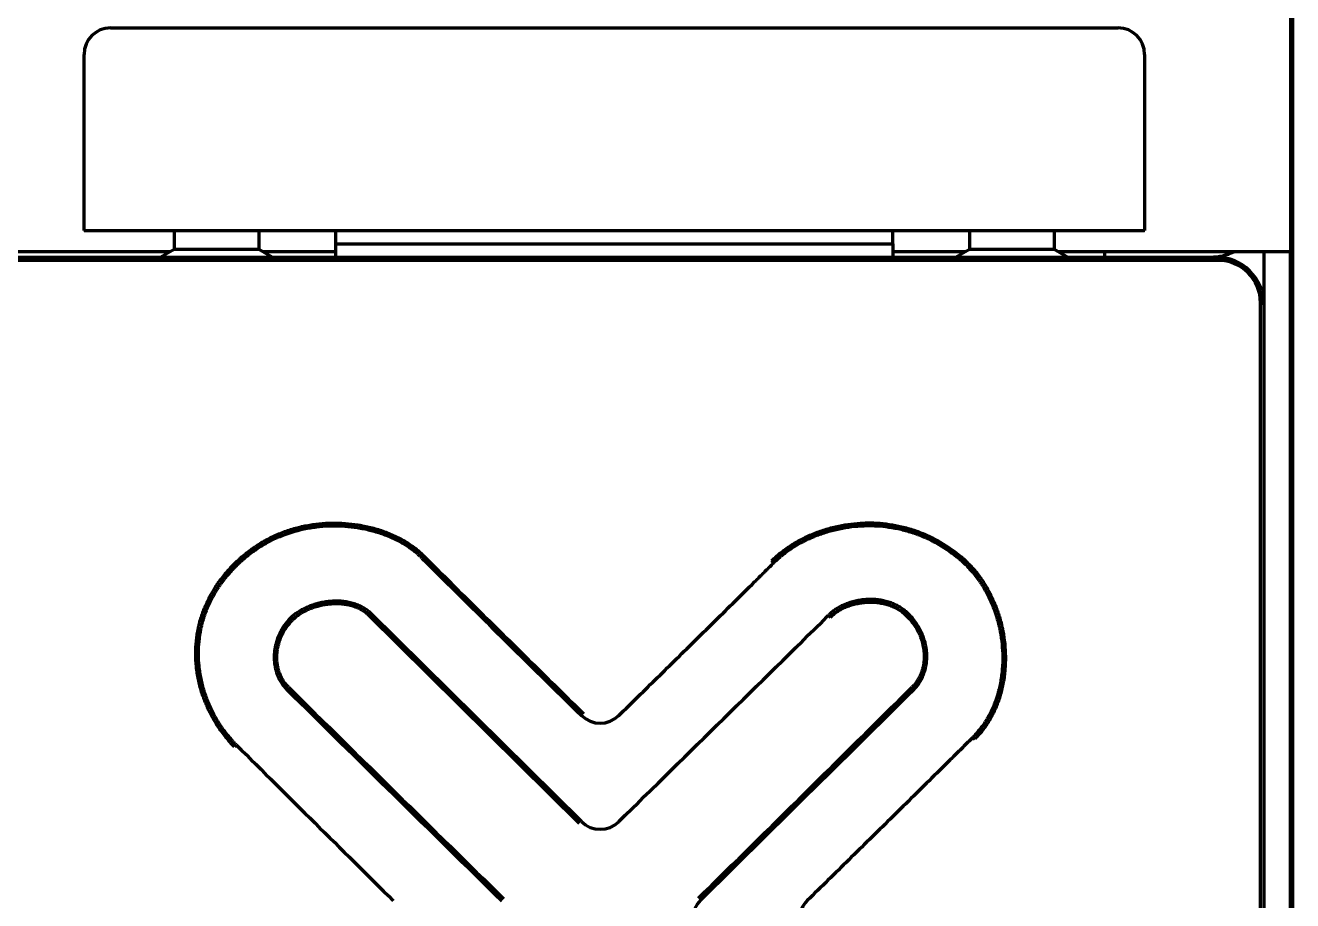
# Model space of a CAD drawing. Header units: inches. Extents: x -2983 to 7024, y 422 to 5529.
# Drawn here: x 3569.07 to 3616.87, y 2247.6 to 2280.64 of the extents above; entities that cross this region are included whole.
import ezdxf

# ---------------------------------------------------------------- set-up
doc = ezdxf.new("R2010")
doc.units = ezdxf.units.IN

msp = doc.modelspace()

# ---------------------------------------------------------------- linework, layer by layer
at = {"linetype": 'Continuous', "lineweight": 70}
for p, q in [((3616.82, 2231.392), (3616.82, 2292.392)), ((3616.87, 2292.392), (3616.87, 2231.392)), ((3616.784, 2287.911), (3616.784, 2272.092)), ((3572.284, 2280.542), (3610.284, 2280.542)), ((3571.284, 2277.447), (3571.284, 2279.542)), ((3611.284, 2279.542), (3611.284, 2277.447)), ((3571.284, 2274.139), (3571.284, 2277.447)), ((3611.284, 2277.447), (3611.284, 2274.139)), ((3571.284, 2272.892), (3571.284, 2274.139)), ((3611.284, 2274.139), (3611.284, 2272.892)), ((3572.284, 2272.892), (3610.284, 2272.892)), ((3574.684, 2272.892), (3574.684, 2272.181)), ((3577.884, 2272.181), (3577.884, 2272.892)), ((3580.784, 2272.392), (3580.784, 2272.892)), ((3601.784, 2272.392), (3601.784, 2272.892)), ((3604.684, 2272.892), (3604.684, 2272.181)), ((3607.884, 2272.181), (3607.884, 2272.892)), ((3580.784, 2272.392), (3601.784, 2272.392)), ((3574.531, 2272.092), (3542.184, 2272.092)), ((3574.684, 2272.181), (3574.184, 2271.892)), ((3577.884, 2272.181), (3574.684, 2272.181)), ((3578.384, 2271.892), (3577.884, 2272.181)), ((3580.783, 2272.092), (3578.038, 2272.092)), ((3604.529, 2272.092), (3601.783, 2272.092)), ((3604.684, 2272.181), (3604.184, 2271.892)), ((3607.884, 2272.181), (3604.684, 2272.181)), ((3608.384, 2271.892), (3607.884, 2272.181)), ((3614.784, 2272.092), (3608.037, 2272.092)), ((3609.784, 2271.892), (3609.784, 2272.094)), ((3616.784, 2272.092), (3614.784, 2272.092)), ((3615.784, 2272.092), (3615.784, 2271.546)), ((3616.784, 2271.546), (3616.784, 2272.092)), ((3614.059, 2271.767), (3567.509, 2271.767)), ((3567.584, 2271.892), (3613.984, 2271.892)), ((3615.784, 2271.546), (3615.784, 2270.092)), ((3616.784, 2225.188), (3616.784, 2271.546)), ((3615.659, 2223.617), (3615.659, 2270.167)), ((3615.784, 2270.092), (3615.784, 2223.692)), ((3584.027, 2260.532), (3584.099, 2260.602)), ((3604.208, 2260.577), (3604.27, 2260.655)), ((3597.298, 2260.354), (3597.227, 2260.424)), ((3579.076, 2258.267), (3579.147, 2258.196)), ((3582.094, 2258.452), (3582.025, 2258.379)), ((3589.977, 2250.512), (3582.025, 2258.379)), ((3590.048, 2250.583), (3582.094, 2258.452)), ((3599.369, 2258.37), (3599.44, 2258.3)), ((3602.36, 2258.439), (3602.29, 2258.368)), ((3578.923, 2255.588), (3578.993, 2255.658)), ((3602.592, 2255.587), (3602.521, 2255.658)), ((3604.813, 2253.771), (3604.883, 2253.7)), ((3577.024, 2253.483), (3576.954, 2253.412))]:
    msp.add_line(p, q, dxfattribs=at)
for centre, radius, start, end in [((3572.284, 2279.542), 1, 90, 180), ((3610.284, 2279.542), 1, 0, 90), ((3613.784, 2273.892), 2, 270, 295.8398), ((3613.984, 2270.092), 1.8, 0, 90), ((3614.059, 2270.167), 1.6, 0, 90), ((5011.381, 3699.731), 2026.977, 225.23677, 225.47603), ((5011.381, 3699.731), 2026.877, 225.236811, 225.47603), ((-714.818, 6635.572), 6145.901, 314.481055, 314.584597), ((6808.777, 5529.2), 4598.651, 225.38552, 225.52738), ((-2051.882, 7966.674), 8036.665, 314.633821, 314.714601), ((6808.777, 5529.2), 4598.751, 225.385511, 225.52738), ((-2051.882, 7966.674), 8036.765, 314.633821, 314.714601), ((3590.751, 2255.297), 1, 225.476, 314.4864), ((5585.014, 4269.162), 2845.169, 225.109511, 225.277687), ((3590.751, 2251.294), 1, 225.3071, 314.4811), ((3595.237, 2246.909), 1, 134.6338, 225.4217), ((3599.261, 2246.887), 1, 134.4807, 225.5483)]:
    msp.add_arc(centre, radius, start, end, dxfattribs=at)
for points, knots in [([(3571.284, 2272.892), (3571.285, 2272.892), (3571.291, 2272.892), (3571.308, 2272.892), (3571.316, 2272.892), (3571.329, 2272.892), (3571.334, 2272.892), (3571.345, 2272.892), (3571.35, 2272.892), (3571.381, 2272.892), (3571.411, 2272.892), (3571.464, 2272.892), (3571.483, 2272.892), (3571.514, 2272.892), (3571.524, 2272.892), (3571.546, 2272.892), (3571.557, 2272.892), (3571.615, 2272.892), (3571.665, 2272.892), (3571.733, 2272.892), (3571.747, 2272.892), (3571.775, 2272.892), (3571.79, 2272.892), (3571.834, 2272.892), (3571.863, 2272.892), (3571.955, 2272.892), (3572.018, 2272.892), (3572.1, 2272.892), (3572.117, 2272.892), (3572.15, 2272.892), (3572.167, 2272.892), (3572.217, 2272.892), (3572.25, 2272.892), (3572.284, 2272.892)], [0, 0, 0, 0, 0.118305, 0.118305, 0.181284, 0.181284, 0.212773, 0.212773, 0.244262, 0.244262, 0.370218, 0.370218, 0.433196, 0.433196, 0.464685, 0.464685, 0.496175, 0.496175, 0.622131, 0.622131, 0.65362, 0.65362, 0.685109, 0.685109, 0.748087, 0.748087, 0.874044, 0.874044, 0.905533, 0.905533, 0.937022, 0.937022, 1, 1, 1, 1]), ([(3610.284, 2272.892), (3610.351, 2272.892), (3610.418, 2272.892), (3610.515, 2272.892), (3610.547, 2272.892), (3610.595, 2272.892), (3610.611, 2272.892), (3610.643, 2272.892), (3610.658, 2272.892), (3610.735, 2272.892), (3610.792, 2272.892), (3610.861, 2272.892), (3610.874, 2272.892), (3610.901, 2272.892), (3610.914, 2272.892), (3610.952, 2272.892), (3611, 2272.892), (3611.043, 2272.892), (3611.084, 2272.892), (3611.103, 2272.892), (3611.157, 2272.892), (3611.187, 2272.892), (3611.223, 2272.892), (3611.234, 2272.892), (3611.248, 2272.892), (3611.252, 2272.892), (3611.259, 2272.892), (3611.263, 2272.892), (3611.278, 2272.892), (3611.284, 2272.892), (3611.284, 2272.892)], [0, 0, 0, 0, 0.125376, 0.125376, 0.188065, 0.188065, 0.219409, 0.219409, 0.250753, 0.250753, 0.376129, 0.376129, 0.407474, 0.407474, 0.438818, 0.438818, 0.501506, 0.564194, 0.564194, 0.626882, 0.626882, 0.752259, 0.752259, 0.814947, 0.814947, 0.846291, 0.846291, 0.877635, 0.877635, 1, 1, 1, 1]), ([(3576.954, 2253.412), (3576.925, 2253.441), (3576.896, 2253.47), (3576.84, 2253.529), (3576.757, 2253.619), (3576.678, 2253.712), (3576.525, 2253.901), (3576.43, 2254.032), (3576.253, 2254.301), (3576.171, 2254.44), (3576.057, 2254.655), (3576.02, 2254.727), (3575.968, 2254.838), (3575.951, 2254.875), (3575.918, 2254.95), (3575.902, 2254.987), (3575.824, 2255.175), (3575.768, 2255.328), (3575.673, 2255.637), (3575.632, 2255.793), (3575.583, 2256.031), (3575.568, 2256.111), (3575.55, 2256.231), (3575.544, 2256.272), (3575.533, 2256.353), (3575.528, 2256.393), (3575.507, 2256.596), (3575.498, 2256.759), (3575.497, 2257.082), (3575.505, 2257.243), (3575.538, 2257.564), (3575.563, 2257.724), (3575.605, 2257.924), (3575.614, 2257.964), (3575.633, 2258.043), (3575.663, 2258.162), (3575.745, 2258.434), (3575.891, 2258.808), (3576.038, 2259.094), (3576.159, 2259.303), (3576.201, 2259.372), (3576.268, 2259.474), (3576.29, 2259.508), (3576.336, 2259.575), (3576.36, 2259.609), (3576.479, 2259.774), (3576.58, 2259.901), (3576.792, 2260.145), (3576.903, 2260.261), (3577.135, 2260.485), (3577.255, 2260.592), (3577.444, 2260.745), (3577.508, 2260.794), (3577.607, 2260.866), (3577.64, 2260.89), (3577.707, 2260.937), (3577.741, 2260.959), (3577.843, 2261.027), (3577.912, 2261.071), (3578.017, 2261.133), (3578.053, 2261.154), (3578.124, 2261.194), (3578.16, 2261.214), (3578.339, 2261.31), (3578.486, 2261.379), (3578.783, 2261.503), (3578.935, 2261.558), (3579.242, 2261.654), (3579.397, 2261.695), (3579.635, 2261.746), (3579.714, 2261.762), (3579.875, 2261.789), (3579.956, 2261.8), (3580.198, 2261.83), (3580.522, 2261.855), (3580.845, 2261.853), (3581.168, 2261.837), (3581.329, 2261.822), (3581.531, 2261.794), (3581.571, 2261.788), (3581.652, 2261.775), (3581.692, 2261.769), (3581.812, 2261.747), (3581.892, 2261.731), (3582.129, 2261.677), (3582.285, 2261.634), (3582.592, 2261.535), (3582.743, 2261.478), (3582.966, 2261.381), (3583.04, 2261.347), (3583.149, 2261.292), (3583.185, 2261.273), (3583.258, 2261.235), (3583.293, 2261.215), (3583.47, 2261.113), (3583.606, 2261.025), (3583.799, 2260.878), (3583.862, 2260.826), (3583.953, 2260.745), (3583.983, 2260.717), (3584.042, 2260.661), (3584.071, 2260.631), (3584.099, 2260.602)], [0, 0, 0, 0, 0.007813, 0.007813, 0.015625, 0.03125, 0.03125, 0.0625, 0.0625, 0.09375, 0.09375, 0.109375, 0.109375, 0.117188, 0.117188, 0.125, 0.125, 0.15625, 0.15625, 0.1875, 0.1875, 0.203125, 0.203125, 0.210938, 0.210938, 0.21875, 0.21875, 0.25, 0.25, 0.28125, 0.28125, 0.3125, 0.3125, 0.320313, 0.320313, 0.328125, 0.34375, 0.375, 0.40625, 0.40625, 0.421875, 0.421875, 0.429687, 0.429687, 0.4375, 0.4375, 0.46875, 0.46875, 0.5, 0.5, 0.53125, 0.53125, 0.546875, 0.546875, 0.554687, 0.554687, 0.5625, 0.5625, 0.578125, 0.578125, 0.585937, 0.585937, 0.59375, 0.59375, 0.625, 0.625, 0.65625, 0.65625, 0.6875, 0.6875, 0.703125, 0.703125, 0.71875, 0.71875, 0.75, 0.78125, 0.78125, 0.8125, 0.8125, 0.820312, 0.820312, 0.828125, 0.828125, 0.84375, 0.84375, 0.875, 0.875, 0.90625, 0.90625, 0.921875, 0.921875, 0.929687, 0.929687, 0.9375, 0.9375, 0.96875, 0.96875, 0.984375, 0.984375, 0.992187, 0.992187, 1, 1, 1, 1]), ([(3577.024, 2253.483), (3576.996, 2253.511), (3576.968, 2253.54), (3576.913, 2253.598), (3576.831, 2253.686), (3576.754, 2253.777), (3576.605, 2253.962), (3576.511, 2254.09), (3576.338, 2254.354), (3576.257, 2254.49), (3576.145, 2254.701), (3576.11, 2254.772), (3576.059, 2254.88), (3576.042, 2254.917), (3576.009, 2254.99), (3575.994, 2255.027), (3575.917, 2255.211), (3575.863, 2255.36), (3575.769, 2255.663), (3575.73, 2255.817), (3575.681, 2256.05), (3575.667, 2256.128), (3575.648, 2256.246), (3575.643, 2256.286), (3575.632, 2256.365), (3575.628, 2256.405), (3575.607, 2256.604), (3575.598, 2256.763), (3575.597, 2257.08), (3575.605, 2257.237), (3575.637, 2257.552), (3575.662, 2257.709), (3575.703, 2257.905), (3575.712, 2257.944), (3575.731, 2258.022), (3575.761, 2258.138), (3575.84, 2258.404), (3575.984, 2258.771), (3576.128, 2259.051), (3576.247, 2259.256), (3576.289, 2259.324), (3576.354, 2259.424), (3576.376, 2259.457), (3576.421, 2259.523), (3576.445, 2259.556), (3576.562, 2259.718), (3576.661, 2259.842), (3576.869, 2260.08), (3576.978, 2260.195), (3577.205, 2260.414), (3577.323, 2260.518), (3577.508, 2260.668), (3577.571, 2260.716), (3577.667, 2260.787), (3577.7, 2260.81), (3577.766, 2260.856), (3577.799, 2260.878), (3577.899, 2260.944), (3577.967, 2260.987), (3578.07, 2261.048), (3578.105, 2261.068), (3578.174, 2261.108), (3578.21, 2261.127), (3578.386, 2261.221), (3578.529, 2261.289), (3578.967, 2261.471), (3579.268, 2261.565), (3579.655, 2261.648), (3579.734, 2261.663), (3579.891, 2261.69), (3579.97, 2261.701), (3580.208, 2261.731), (3580.525, 2261.755), (3580.841, 2261.753), (3581.158, 2261.737), (3581.316, 2261.722), (3581.514, 2261.696), (3581.553, 2261.69), (3581.632, 2261.677), (3581.672, 2261.671), (3581.79, 2261.649), (3581.868, 2261.633), (3582.1, 2261.581), (3582.253, 2261.539), (3582.554, 2261.442), (3582.702, 2261.387), (3582.921, 2261.292), (3582.993, 2261.258), (3583.136, 2261.187), (3583.207, 2261.149), (3583.415, 2261.03), (3583.548, 2260.943), (3583.736, 2260.8), (3583.797, 2260.75), (3583.886, 2260.671), (3583.915, 2260.644), (3583.972, 2260.589), (3584, 2260.561), (3584.027, 2260.532)], [0, 0, 0, 0, 0.007812, 0.007812, 0.015625, 0.03125, 0.03125, 0.0625, 0.0625, 0.09375, 0.09375, 0.109375, 0.109375, 0.117187, 0.117187, 0.125, 0.125, 0.15625, 0.15625, 0.1875, 0.1875, 0.203125, 0.203125, 0.210937, 0.210937, 0.21875, 0.21875, 0.25, 0.25, 0.28125, 0.28125, 0.3125, 0.3125, 0.320312, 0.320312, 0.328125, 0.34375, 0.375, 0.40625, 0.40625, 0.421875, 0.421875, 0.429687, 0.429687, 0.4375, 0.4375, 0.46875, 0.46875, 0.5, 0.5, 0.53125, 0.53125, 0.546875, 0.546875, 0.554687, 0.554687, 0.5625, 0.5625, 0.578125, 0.578125, 0.585937, 0.585937, 0.59375, 0.59375, 0.625, 0.625, 0.6875, 0.6875, 0.703125, 0.703125, 0.71875, 0.71875, 0.75, 0.78125, 0.78125, 0.8125, 0.8125, 0.820312, 0.820312, 0.828125, 0.828125, 0.84375, 0.84375, 0.875, 0.875, 0.90625, 0.90625, 0.921875, 0.921875, 0.9375, 0.9375, 0.96875, 0.96875, 0.984375, 0.984375, 0.992187, 0.992187, 1, 1, 1, 1]), ([(3597.227, 2260.424), (3597.284, 2260.482), (3597.343, 2260.537), (3597.433, 2260.618), (3597.464, 2260.645), (3597.526, 2260.697), (3597.557, 2260.722), (3597.714, 2260.847), (3597.844, 2260.939), (3598.113, 2261.11), (3598.251, 2261.188), (3598.535, 2261.333), (3598.681, 2261.399), (3598.905, 2261.489), (3598.98, 2261.517), (3599.132, 2261.57), (3599.208, 2261.595), (3599.438, 2261.665), (3599.592, 2261.704), (3599.903, 2261.77), (3600.217, 2261.822), (3600.535, 2261.848), (3600.736, 2261.855), (3600.776, 2261.856), (3600.857, 2261.857), (3600.897, 2261.857), (3601.018, 2261.856), (3601.098, 2261.854), (3601.338, 2261.841), (3601.496, 2261.825), (3601.812, 2261.78), (3602.124, 2261.72), (3602.432, 2261.632), (3602.623, 2261.568), (3602.661, 2261.554), (3602.737, 2261.527), (3602.85, 2261.484), (3603.036, 2261.407), (3603.182, 2261.339), (3603.327, 2261.268), (3603.398, 2261.23), (3603.751, 2261.035), (3604.018, 2260.856), (3604.27, 2260.655)], [0, 0, 0, 0, 0.03125, 0.03125, 0.046875, 0.046875, 0.0625, 0.0625, 0.125, 0.125, 0.1875, 0.1875, 0.25, 0.25, 0.28125, 0.28125, 0.3125, 0.3125, 0.375, 0.375, 0.4375, 0.5, 0.5, 0.515625, 0.515625, 0.53125, 0.53125, 0.5625, 0.5625, 0.625, 0.625, 0.6875, 0.75, 0.75, 0.765625, 0.765625, 0.78125, 0.8125, 0.84375, 0.84375, 0.875, 0.875, 1, 1, 1, 1]), ([(3597.298, 2260.354), (3597.354, 2260.41), (3597.412, 2260.465), (3597.5, 2260.544), (3597.531, 2260.57), (3597.591, 2260.621), (3597.622, 2260.646), (3597.776, 2260.768), (3597.904, 2260.859), (3598.168, 2261.026), (3598.303, 2261.103), (3598.582, 2261.244), (3598.725, 2261.309), (3598.945, 2261.397), (3599.019, 2261.425), (3599.168, 2261.477), (3599.243, 2261.501), (3599.468, 2261.569), (3599.619, 2261.608), (3599.924, 2261.672), (3600.232, 2261.723), (3600.544, 2261.748), (3600.741, 2261.755), (3600.781, 2261.756), (3600.86, 2261.757), (3600.899, 2261.757), (3601.018, 2261.756), (3601.097, 2261.754), (3601.332, 2261.741), (3601.487, 2261.725), (3601.796, 2261.681), (3602.103, 2261.622), (3602.405, 2261.536), (3602.593, 2261.473), (3602.63, 2261.459), (3602.704, 2261.432), (3602.815, 2261.391), (3602.998, 2261.315), (3603.141, 2261.248), (3603.282, 2261.178), (3603.353, 2261.141), (3603.699, 2260.95), (3603.96, 2260.774), (3604.208, 2260.577)], [0, 0, 0, 0, 0.03125, 0.03125, 0.046875, 0.046875, 0.0625, 0.0625, 0.125, 0.125, 0.1875, 0.1875, 0.25, 0.25, 0.28125, 0.28125, 0.3125, 0.3125, 0.375, 0.375, 0.4375, 0.5, 0.5, 0.515625, 0.515625, 0.53125, 0.53125, 0.5625, 0.5625, 0.625, 0.625, 0.6875, 0.75, 0.75, 0.765625, 0.765625, 0.78125, 0.8125, 0.84375, 0.84375, 0.875, 0.875, 1, 1, 1, 1]), ([(3604.208, 2260.577), (3604.333, 2260.477), (3604.451, 2260.371), (3604.674, 2260.147), (3604.779, 2260.028), (3604.926, 2259.842), (3604.998, 2259.747), (3605.066, 2259.649), (3605.11, 2259.583), (3605.132, 2259.549), (3605.239, 2259.381), (3605.316, 2259.243), (3605.458, 2258.961), (3605.521, 2258.817), (3605.635, 2258.524), (3605.686, 2258.374), (3605.751, 2258.146), (3605.771, 2258.069), (3605.799, 2257.953), (3605.808, 2257.914), (3605.825, 2257.836), (3605.833, 2257.797), (3605.87, 2257.602), (3605.916, 2257.289), (3605.934, 2256.975), (3605.937, 2256.66), (3605.932, 2256.502), (3605.916, 2256.303), (3605.913, 2256.264), (3605.904, 2256.184), (3605.9, 2256.145), (3605.884, 2256.026), (3605.872, 2255.947), (3605.83, 2255.711), (3605.794, 2255.557), (3605.706, 2255.254), (3605.655, 2255.105), (3605.534, 2254.813), (3605.465, 2254.67), (3605.367, 2254.496), (3605.347, 2254.461), (3605.305, 2254.393), (3605.242, 2254.292), (3605.173, 2254.194), (3605.03, 2254.004), (3604.926, 2253.884), (3604.813, 2253.771)], [0, 0, 0, 0, 0.0625, 0.0625, 0.125, 0.125, 0.15625, 0.171875, 0.171875, 0.1875, 0.1875, 0.25, 0.25, 0.3125, 0.3125, 0.375, 0.375, 0.40625, 0.40625, 0.421875, 0.421875, 0.4375, 0.4375, 0.5, 0.5625, 0.5625, 0.625, 0.625, 0.640625, 0.640625, 0.65625, 0.65625, 0.6875, 0.6875, 0.75, 0.75, 0.8125, 0.8125, 0.875, 0.875, 0.890625, 0.890625, 0.90625, 0.9375, 0.9375, 1, 1, 1, 1]), ([(3604.27, 2260.655), (3604.398, 2260.553), (3604.519, 2260.445), (3604.747, 2260.216), (3604.854, 2260.095), (3605.005, 2259.905), (3605.078, 2259.807), (3605.147, 2259.707), (3605.193, 2259.639), (3605.215, 2259.605), (3605.324, 2259.433), (3605.404, 2259.292), (3605.548, 2259.004), (3605.613, 2258.857), (3605.73, 2258.557), (3605.781, 2258.404), (3605.848, 2258.171), (3605.869, 2258.092), (3605.897, 2257.973), (3605.906, 2257.933), (3605.923, 2257.854), (3605.931, 2257.814), (3605.969, 2257.615), (3606.016, 2257.295), (3606.034, 2256.974), (3606.037, 2256.651), (3606.032, 2256.49), (3606.015, 2256.287), (3606.012, 2256.247), (3606.003, 2256.166), (3605.998, 2256.125), (3605.988, 2256.044), (3605.982, 2256.004), (3605.969, 2255.923), (3605.962, 2255.883), (3605.926, 2255.682), (3605.889, 2255.524), (3605.799, 2255.215), (3605.746, 2255.063), (3605.622, 2254.765), (3605.551, 2254.619), (3605.451, 2254.441), (3605.43, 2254.406), (3605.387, 2254.336), (3605.322, 2254.233), (3605.252, 2254.133), (3605.106, 2253.939), (3604.999, 2253.816), (3604.883, 2253.7)], [0, 0, 0, 0, 0.0625, 0.0625, 0.125, 0.125, 0.15625, 0.171875, 0.171875, 0.1875, 0.1875, 0.25, 0.25, 0.3125, 0.3125, 0.375, 0.375, 0.40625, 0.40625, 0.421875, 0.421875, 0.4375, 0.4375, 0.5, 0.5625, 0.5625, 0.625, 0.625, 0.640625, 0.640625, 0.65625, 0.65625, 0.671875, 0.671875, 0.6875, 0.6875, 0.75, 0.75, 0.8125, 0.8125, 0.875, 0.875, 0.890625, 0.890625, 0.90625, 0.9375, 0.9375, 1, 1, 1, 1]), ([(3591.452, 2254.583), (3591.94, 2255.063), (3592.428, 2255.543), (3593.405, 2256.503), (3593.892, 2256.983), (3594.868, 2257.944), (3595.355, 2258.425), (3596.085, 2259.146), (3596.329, 2259.387), (3596.693, 2259.749), (3596.814, 2259.87), (3596.996, 2260.051), (3597.057, 2260.111), (3597.178, 2260.232), (3597.238, 2260.293), (3597.298, 2260.354)], [0, 0, 0, 0, 0.25, 0.25, 0.5, 0.5, 0.75, 0.75, 0.875, 0.875, 0.9375, 0.9375, 0.96875, 0.96875, 1, 1, 1, 1]), ([(3582.094, 2258.452), (3582.093, 2258.453), (3582.091, 2258.455), (3582.088, 2258.458), (3582.083, 2258.462), (3582.072, 2258.472), (3582.049, 2258.492), (3582.003, 2258.53), (3581.962, 2258.561), (3581.878, 2258.62), (3581.82, 2258.655), (3581.728, 2258.703), (3581.698, 2258.718), (3581.634, 2258.746), (3581.603, 2258.759), (3581.506, 2258.795), (3581.441, 2258.816), (3581.31, 2258.85), (3581.244, 2258.863), (3581.109, 2258.885), (3581.041, 2258.893), (3580.939, 2258.9), (3580.904, 2258.901), (3580.835, 2258.903), (3580.801, 2258.904), (3580.698, 2258.902), (3580.629, 2258.899), (3580.493, 2258.886), (3580.357, 2258.869), (3580.224, 2258.842), (3580.091, 2258.811), (3580.026, 2258.793), (3579.928, 2258.762), (3579.895, 2258.751), (3579.831, 2258.728), (3579.799, 2258.716), (3579.703, 2258.677), (3579.641, 2258.649), (3579.518, 2258.588), (3579.459, 2258.556), (3579.343, 2258.484), (3579.286, 2258.445), (3579.204, 2258.382), (3579.178, 2258.36), (3579.126, 2258.315), (3579.1, 2258.291), (3579.076, 2258.267)], [0, 0, 0, 0, 0.001953, 0.001953, 0.003906, 0.007812, 0.015625, 0.03125, 0.0625, 0.0625, 0.125, 0.125, 0.15625, 0.15625, 0.1875, 0.1875, 0.25, 0.25, 0.3125, 0.3125, 0.375, 0.375, 0.40625, 0.40625, 0.4375, 0.4375, 0.5, 0.5, 0.5625, 0.625, 0.625, 0.6875, 0.6875, 0.71875, 0.71875, 0.75, 0.75, 0.8125, 0.8125, 0.875, 0.875, 0.9375, 0.9375, 0.96875, 0.96875, 1, 1, 1, 1]), ([(3582.025, 2258.379), (3581.977, 2258.424), (3581.926, 2258.465), (3581.819, 2258.539), (3581.763, 2258.572), (3581.676, 2258.617), (3581.646, 2258.631), (3581.586, 2258.658), (3581.555, 2258.67), (3581.464, 2258.704), (3581.402, 2258.723), (3581.276, 2258.755), (3581.213, 2258.767), (3581.085, 2258.787), (3581.02, 2258.794), (3580.922, 2258.8), (3580.889, 2258.802), (3580.823, 2258.803), (3580.791, 2258.803), (3580.692, 2258.802), (3580.627, 2258.798), (3580.432, 2258.78), (3580.304, 2258.759), (3580.115, 2258.714), (3580.052, 2258.696), (3579.959, 2258.667), (3579.928, 2258.656), (3579.867, 2258.634), (3579.836, 2258.623), (3579.745, 2258.586), (3579.685, 2258.56), (3579.569, 2258.502), (3579.512, 2258.471), (3579.401, 2258.403), (3579.347, 2258.366), (3579.269, 2258.306), (3579.244, 2258.285), (3579.194, 2258.242), (3579.17, 2258.219), (3579.147, 2258.196)], [0, 0, 0, 0, 0.0625, 0.0625, 0.125, 0.125, 0.15625, 0.15625, 0.1875, 0.1875, 0.25, 0.25, 0.3125, 0.3125, 0.375, 0.375, 0.40625, 0.40625, 0.4375, 0.4375, 0.5, 0.5, 0.625, 0.625, 0.6875, 0.6875, 0.71875, 0.71875, 0.75, 0.75, 0.8125, 0.8125, 0.875, 0.875, 0.9375, 0.9375, 0.96875, 0.96875, 1, 1, 1, 1]), ([(3602.36, 2258.439), (3602.263, 2258.534), (3602.156, 2258.616), (3602.011, 2258.702), (3601.981, 2258.719), (3601.921, 2258.75), (3601.891, 2258.765), (3601.799, 2258.807), (3601.737, 2258.832), (3601.611, 2258.874), (3601.547, 2258.893), (3601.449, 2258.916), (3601.416, 2258.923), (3601.35, 2258.935), (3601.316, 2258.94), (3601.216, 2258.954), (3601.081, 2258.967), (3600.947, 2258.969), (3600.846, 2258.966), (3600.812, 2258.965), (3600.744, 2258.96), (3600.711, 2258.957), (3600.61, 2258.947), (3600.544, 2258.937), (3600.412, 2258.912), (3600.347, 2258.898), (3600.218, 2258.863), (3600.153, 2258.843), (3600.058, 2258.809), (3600.026, 2258.796), (3599.964, 2258.771), (3599.933, 2258.758), (3599.842, 2258.715), (3599.782, 2258.684), (3599.667, 2258.616), (3599.611, 2258.579), (3599.543, 2258.528), (3599.53, 2258.518), (3599.503, 2258.496), (3599.464, 2258.464), (3599.427, 2258.429), (3599.404, 2258.406)], [0, 0, 0, 0, 0.125, 0.125, 0.15625, 0.15625, 0.1875, 0.1875, 0.25, 0.25, 0.3125, 0.3125, 0.34375, 0.34375, 0.375, 0.375, 0.4375, 0.5, 0.5, 0.53125, 0.53125, 0.5625, 0.5625, 0.625, 0.625, 0.6875, 0.6875, 0.75, 0.75, 0.78125, 0.78125, 0.8125, 0.8125, 0.875, 0.875, 0.9375, 0.9375, 0.953125, 0.953125, 0.96875, 1, 1, 1, 1]), ([(3599.44, 2258.3), (3599.452, 2258.312), (3599.463, 2258.324), (3599.486, 2258.347), (3599.522, 2258.381), (3599.559, 2258.413), (3599.61, 2258.454), (3599.637, 2258.473), (3599.69, 2258.511), (3599.717, 2258.529), (3599.8, 2258.58), (3599.857, 2258.611), (3599.974, 2258.667), (3600.034, 2258.692), (3600.125, 2258.727), (3600.156, 2258.738), (3600.218, 2258.758), (3600.249, 2258.767), (3600.343, 2258.794), (3600.406, 2258.809), (3600.533, 2258.834), (3600.597, 2258.844), (3600.693, 2258.855), (3600.726, 2258.858), (3600.791, 2258.863), (3600.823, 2258.865), (3600.921, 2258.869), (3601.052, 2258.869), (3601.181, 2258.858), (3601.279, 2258.845), (3601.311, 2258.84), (3601.375, 2258.829), (3601.407, 2258.822), (3601.502, 2258.801), (3601.564, 2258.784), (3601.687, 2258.744), (3601.747, 2258.721), (3601.836, 2258.681), (3601.865, 2258.667), (3601.923, 2258.637), (3601.952, 2258.621), (3602.093, 2258.538), (3602.196, 2258.459), (3602.29, 2258.368)], [0, 0, 0, 0, 0.015625, 0.015625, 0.03125, 0.0625, 0.0625, 0.09375, 0.09375, 0.125, 0.125, 0.1875, 0.1875, 0.25, 0.25, 0.28125, 0.28125, 0.3125, 0.3125, 0.375, 0.375, 0.4375, 0.4375, 0.46875, 0.46875, 0.5, 0.5, 0.5625, 0.625, 0.625, 0.65625, 0.65625, 0.6875, 0.6875, 0.75, 0.75, 0.8125, 0.8125, 0.84375, 0.84375, 0.875, 0.875, 1, 1, 1, 1]), ([(3579.076, 2258.267), (3578.988, 2258.179), (3578.909, 2258.084), (3578.82, 2257.957), (3578.803, 2257.932), (3578.769, 2257.879), (3578.753, 2257.853), (3578.707, 2257.772), (3578.678, 2257.717), (3578.601, 2257.55), (3578.559, 2257.435), (3578.519, 2257.285), (3578.512, 2257.255), (3578.498, 2257.194), (3578.492, 2257.164), (3578.477, 2257.073), (3578.461, 2256.951), (3578.456, 2256.828), (3578.458, 2256.705), (3578.461, 2256.644), (3578.471, 2256.551), (3578.475, 2256.52), (3578.485, 2256.459), (3578.49, 2256.428), (3578.503, 2256.367), (3578.51, 2256.337), (3578.526, 2256.277), (3578.535, 2256.247), (3578.563, 2256.159), (3578.585, 2256.101), (3578.635, 2255.989), (3578.663, 2255.935), (3578.711, 2255.855), (3578.727, 2255.829), (3578.762, 2255.777), (3578.78, 2255.752), (3578.838, 2255.678), (3578.879, 2255.632), (3578.923, 2255.588)], [0, 0, 0, 0, 0.125, 0.125, 0.15625, 0.15625, 0.1875, 0.1875, 0.25, 0.25, 0.375, 0.375, 0.40625, 0.40625, 0.4375, 0.4375, 0.5, 0.5625, 0.5625, 0.625, 0.625, 0.65625, 0.65625, 0.6875, 0.6875, 0.71875, 0.71875, 0.75, 0.75, 0.8125, 0.8125, 0.875, 0.875, 0.90625, 0.90625, 0.9375, 0.9375, 1, 1, 1, 1]), ([(3578.993, 2255.658), (3578.952, 2255.7), (3578.913, 2255.744), (3578.859, 2255.814), (3578.842, 2255.838), (3578.809, 2255.887), (3578.793, 2255.912), (3578.748, 2255.988), (3578.722, 2256.039), (3578.675, 2256.146), (3578.654, 2256.2), (3578.628, 2256.284), (3578.62, 2256.312), (3578.605, 2256.369), (3578.599, 2256.398), (3578.587, 2256.456), (3578.582, 2256.485), (3578.573, 2256.543), (3578.569, 2256.572), (3578.56, 2256.66), (3578.557, 2256.718), (3578.557, 2256.835), (3578.561, 2256.951), (3578.577, 2257.066), (3578.592, 2257.153), (3578.598, 2257.181), (3578.61, 2257.239), (3578.618, 2257.267), (3578.656, 2257.409), (3578.696, 2257.518), (3578.77, 2257.676), (3578.797, 2257.728), (3578.841, 2257.804), (3578.856, 2257.829), (3578.888, 2257.879), (3578.904, 2257.903), (3578.988, 2258.023), (3579.063, 2258.113), (3579.147, 2258.196)], [0, 0, 0, 0, 0.0625, 0.0625, 0.09375, 0.09375, 0.125, 0.125, 0.1875, 0.1875, 0.25, 0.25, 0.28125, 0.28125, 0.3125, 0.3125, 0.34375, 0.34375, 0.375, 0.375, 0.4375, 0.4375, 0.5, 0.5625, 0.5625, 0.59375, 0.59375, 0.625, 0.625, 0.75, 0.75, 0.8125, 0.8125, 0.84375, 0.84375, 0.875, 0.875, 1, 1, 1, 1]), ([(3602.29, 2258.368), (3602.335, 2258.324), (3602.379, 2258.278), (3602.462, 2258.183), (3602.501, 2258.134), (3602.613, 2257.984), (3602.68, 2257.878), (3602.752, 2257.738), (3602.766, 2257.709), (3602.792, 2257.652), (3602.804, 2257.623), (3602.84, 2257.536), (3602.861, 2257.477), (3602.916, 2257.298), (3602.943, 2257.176), (3602.962, 2257.02), (3602.965, 2256.988), (3602.969, 2256.925), (3602.97, 2256.894), (3602.973, 2256.799), (3602.971, 2256.736), (3602.964, 2256.642), (3602.961, 2256.611), (3602.952, 2256.548), (3602.948, 2256.517), (3602.931, 2256.424), (3602.916, 2256.363), (3602.88, 2256.243), (3602.859, 2256.185), (3602.823, 2256.098), (3602.803, 2256.056), (3602.781, 2256.014), (3602.766, 2255.986), (3602.758, 2255.972), (3602.719, 2255.903), (3602.649, 2255.799), (3602.566, 2255.704), (3602.521, 2255.659)], [0, 0, 0, 0, 0.0625, 0.0625, 0.125, 0.125, 0.25, 0.25, 0.28125, 0.28125, 0.3125, 0.3125, 0.375, 0.375, 0.5, 0.5, 0.53125, 0.53125, 0.5625, 0.5625, 0.625, 0.625, 0.65625, 0.65625, 0.6875, 0.6875, 0.75, 0.75, 0.8125, 0.8125, 0.84375, 0.859375, 0.859375, 0.875, 0.875, 0.9375, 1, 1, 1, 1]), ([(3602.591, 2255.588), (3602.638, 2255.635), (3602.726, 2255.735), (3602.8, 2255.845), (3602.842, 2255.917), (3602.85, 2255.931), (3602.866, 2255.961), (3602.889, 2256.005), (3602.91, 2256.05), (3602.949, 2256.14), (3602.972, 2256.202), (3603.01, 2256.328), (3603.026, 2256.392), (3603.044, 2256.489), (3603.05, 2256.522), (3603.059, 2256.588), (3603.062, 2256.621), (3603.07, 2256.72), (3603.072, 2256.786), (3603.071, 2256.886), (3603.069, 2256.919), (3603.065, 2256.985), (3603.062, 2257.018), (3603.043, 2257.184), (3603.016, 2257.312), (3602.959, 2257.501), (3602.937, 2257.563), (3602.9, 2257.655), (3602.887, 2257.685), (3602.859, 2257.746), (3602.845, 2257.776), (3602.769, 2257.923), (3602.7, 2258.035), (3602.582, 2258.194), (3602.541, 2258.245), (3602.454, 2258.345), (3602.408, 2258.393), (3602.36, 2258.439)], [0, 0, 0, 0, 0.0625, 0.125, 0.125, 0.140625, 0.140625, 0.15625, 0.1875, 0.1875, 0.25, 0.25, 0.3125, 0.3125, 0.34375, 0.34375, 0.375, 0.375, 0.4375, 0.4375, 0.46875, 0.46875, 0.5, 0.5, 0.625, 0.625, 0.6875, 0.6875, 0.71875, 0.71875, 0.75, 0.75, 0.875, 0.875, 0.9375, 0.9375, 1, 1, 1, 1]), ([(3604.813, 2253.771), (3604.683, 2253.641), (3604.554, 2253.512), (3604.294, 2253.254), (3604.164, 2253.125), (3603.775, 2252.738), (3602.994, 2251.965), (3602.213, 2251.194), (3601.17, 2250.167), (3600.648, 2249.653), (3599.604, 2248.627), (3599.082, 2248.114), (3598.56, 2247.601)], [0, 0, 0, 0, 0.0625, 0.0625, 0.125, 0.125, 0.25, 0.5, 0.5, 0.75, 0.75, 1, 1, 1, 1])]:
    msp.add_open_spline(points, degree=3, knots=knots, dxfattribs=at)
for points in [[(3580.784, 2271.892), (3580.784, 2271.968), (3580.784, 2272.128), (3580.784, 2272.302), (3580.784, 2272.392)], [(3601.784, 2272.392), (3601.784, 2272.302), (3601.784, 2272.128), (3601.784, 2271.968), (3601.784, 2271.892)], [(3599.369, 2258.37), (3599.381, 2258.382), (3599.393, 2258.393), (3599.404, 2258.405)]]:
    msp.add_open_spline(points, degree=3, dxfattribs=at)

doc.saveas('drawing.dxf')
